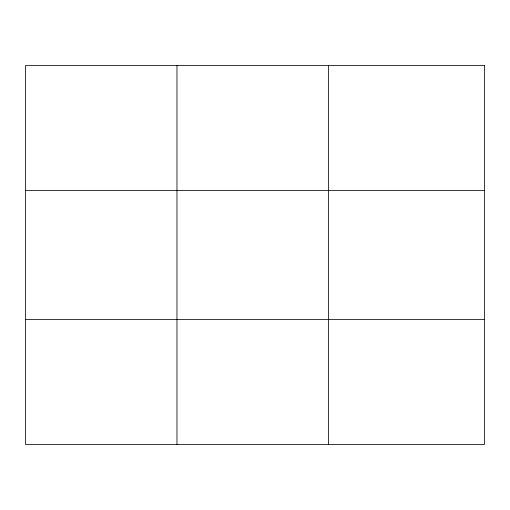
<?xml version="1.0" encoding="UTF-8"?>
<svg xmlns="http://www.w3.org/2000/svg" width="510" height="510" viewBox="0 0 510 510"><rect width="100%" height="100%" fill="white"/><g stroke="black" fill="none" stroke-linecap="round" stroke-linejoin="round"><path stroke-width="0.76" d="M176.97 65.592L176.97 444.408M328.44 65.592L328.44 444.408M25.5 190.6L484.5 190.6M25.5 319.4L484.5 319.4M484.5 65.592L484.5 444.408L25.5 444.408L25.5 65.592L484.5 65.592"/></g></svg>
